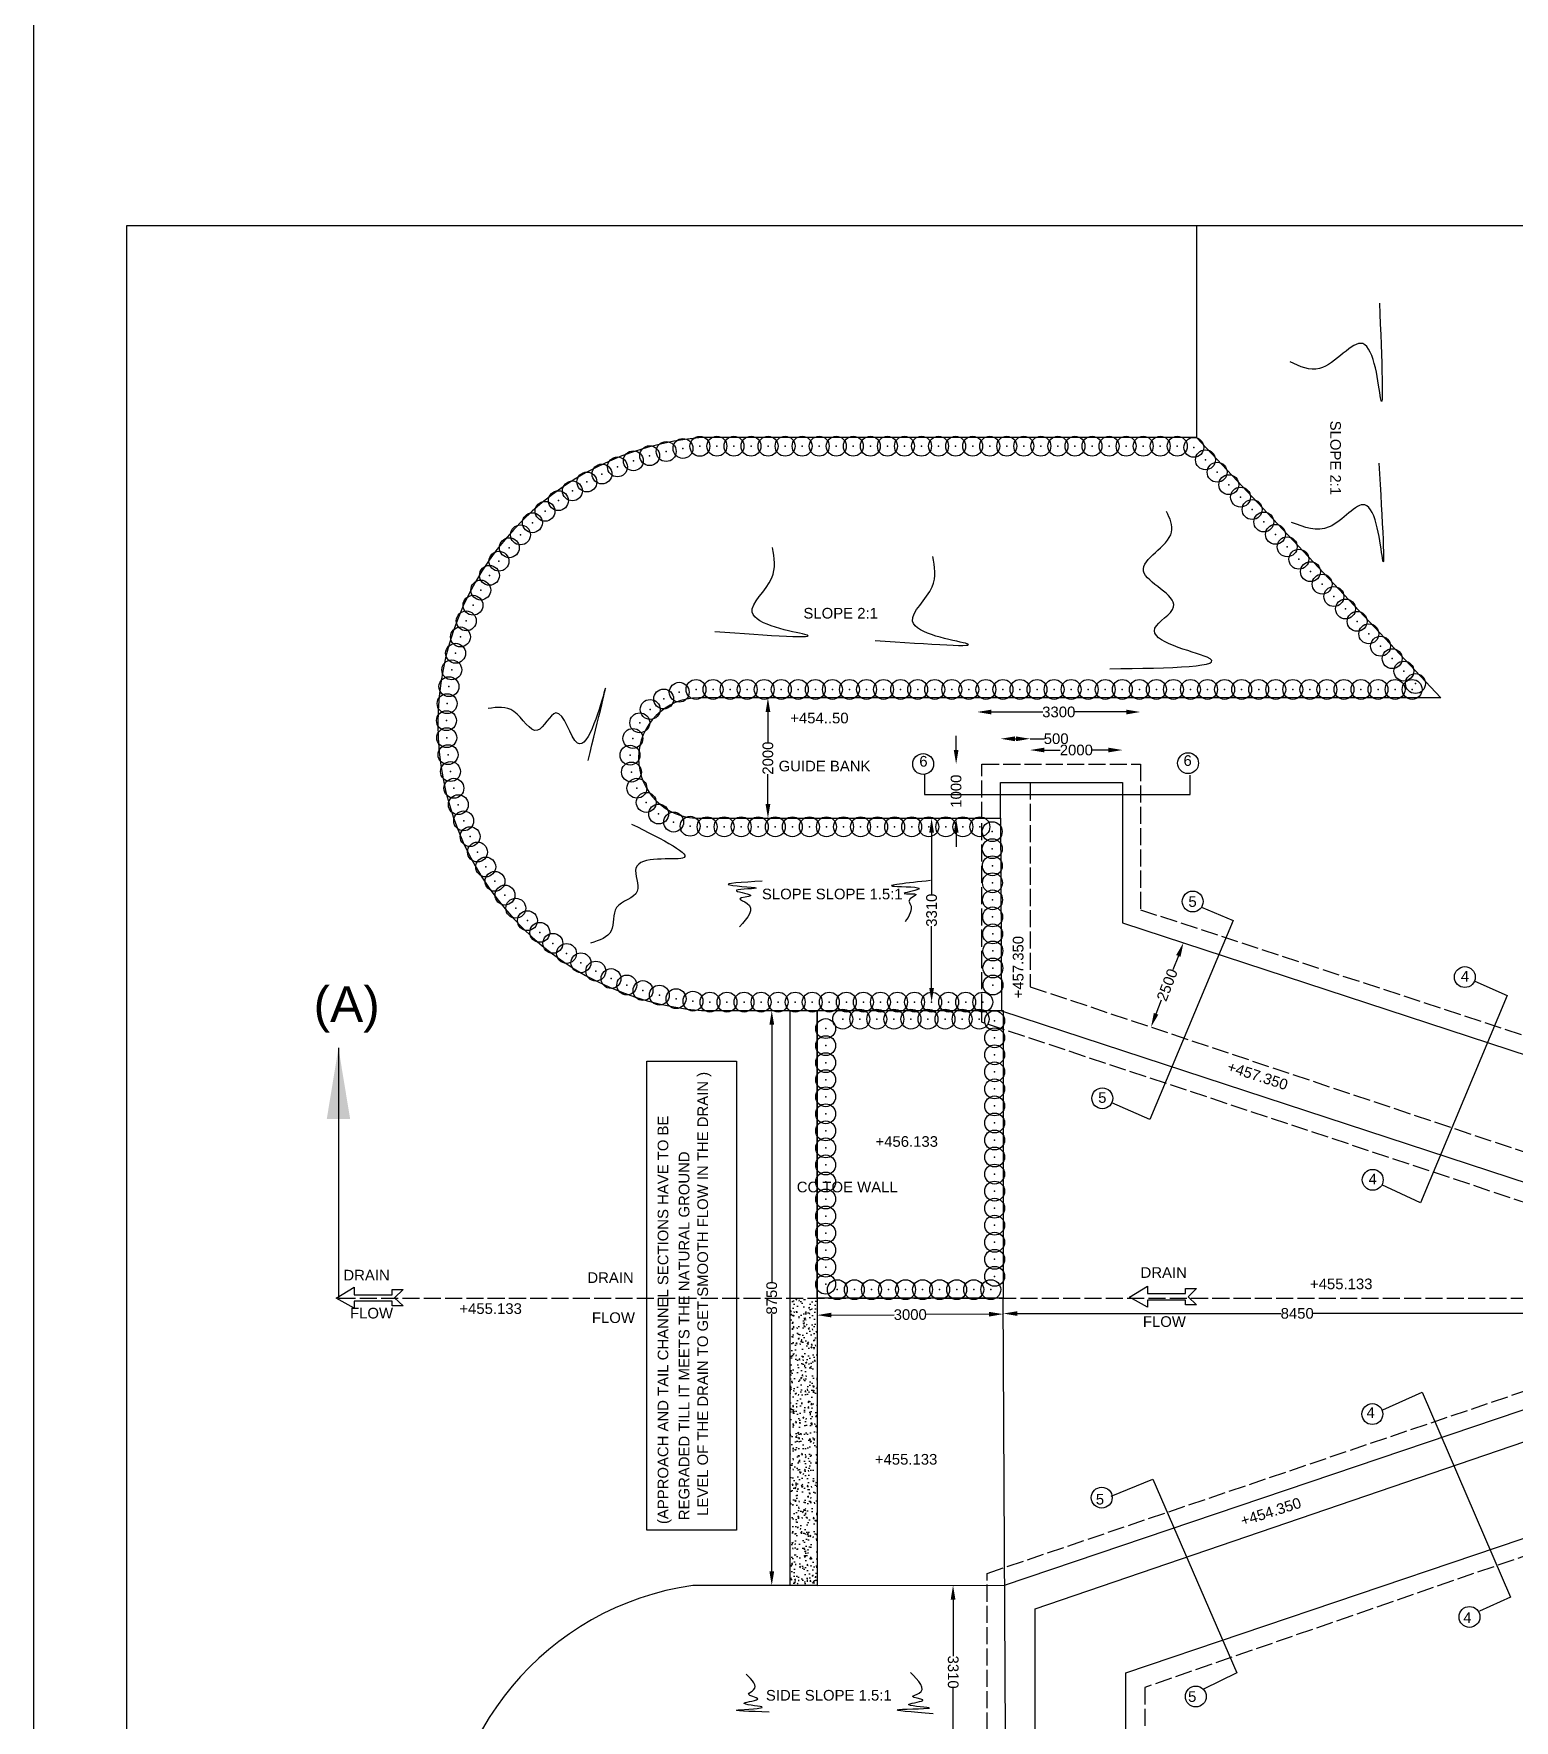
# Model space of a CAD drawing. Header units: millimetres. Extents: x -53212789 to -53204060, y 22133379 to 22139062.
# Drawn here: x -53212789 to -53210705, y 22134580 to 22136955 of the extents above; entities that cross this region are included whole.
import ezdxf

# ---------------------------------------------------------------- set-up
doc = ezdxf.new("R2010")
doc.units = ezdxf.units.MM
doc.header["$MEASUREMENT"] = 0
doc.header["$PDMODE"] = 32
doc.header["$PDSIZE"] = 28
doc.linetypes.add('ACAD_ISO02W100', pattern=[15, 12, -3])
doc.layers.add('DRAWING', color=2, linetype='Continuous')
doc.layers.add('TEXT', color=7, linetype='Continuous')
doc.styles.get("Standard").update_dxf_attribs({"font": 'arial.ttf', "height": 15})
doc.dimstyles.get("Standard").update_dxf_attribs({"dimtxt": 20, "dimasz": 20, "dimexe": 0.18, "dimexo": 0.0625, "dimgap": 0.09, "dimtad": 0, "dimdec": 0, "dimzin": 0, "dimdsep": 46, "dimtxsty": 'Standard', "dimcen": 0.09, "dimse1": 1, "dimse2": 1, "dimadec": 0, "dimazin": 0, "dimtfac": 1, "dimtdec": 0, "dimtofl": 0, "dimtmove": 0, "dimatfit": 3, "dimfxl": 1, "dimtolj": 1, "dimtzin": 0, "dimarcsym": 0})

# ---------------------------------------------------------------- blocks, each defined once
blk = doc.blocks.new('*D84')
at = {"layer": 'Defpoints', "color": 0, "transparency": 16777216}
for p in [(-53211520, 22135850), (-53211525.2, 22135591.2), (-53211525.2, 22135591.2)]:
    blk.add_point(p, dxfattribs=at)
at = {"layer": 'TEXT', "color": 0, "lineweight": -2, "transparency": 16777216}
for p, q in [((-53211525.2, 22135830), (-53211525.2, 22135743.1)), ((-53211525.2, 22135611.2), (-53211525.2, 22135698.2))]:
    blk.add_line(p, q, dxfattribs=at)
at = {"layer": 'TEXT', "color": 0, "transparency": 16777216}
for points in [[(-53211528.5, 22135830), (-53211521.9, 22135830), (-53211525.2, 22135850)], [(-53211528.5, 22135611.2), (-53211521.9, 22135611.2), (-53211525.2, 22135591.2)]]:
    blk.add_solid(points, dxfattribs=at)
at = {"layer": 'TEXT', "color": 0, "transparency": 16777216, "insert": (-53211525.2, 22135720.6), "char_height": 15, "attachment_point": 5, "rotation": 90}
blk.add_mtext('\\A1;3310', dxfattribs=at)
blk = doc.blocks.new('*D85')
at = {"layer": 'Defpoints', "color": 0, "transparency": 16777216}
for p in [(-53211490.7, 22135926.3), (-53211454.3, 22135926.3), (-53211454.3, 22135850)]:
    blk.add_point(p, dxfattribs=at)
at = {"layer": 'TEXT', "color": 0, "lineweight": -2, "transparency": 16777216}
for p, q in [((-53211490.7, 22135946.3), (-53211490.7, 22135966.3)), ((-53211490.7, 22135830), (-53211490.7, 22135810))]:
    blk.add_line(p, q, dxfattribs=at)
at = {"layer": 'TEXT', "color": 0, "transparency": 16777216}
for points in [[(-53211494, 22135946.3), (-53211487.3, 22135946.3), (-53211490.7, 22135926.3)], [(-53211494, 22135830), (-53211487.3, 22135830), (-53211490.7, 22135850)]]:
    blk.add_solid(points, dxfattribs=at)
at = {"layer": 'TEXT', "color": 0, "transparency": 16777216, "insert": (-53211490.7, 22135888.2), "char_height": 15, "attachment_point": 5, "rotation": 90}
blk.add_mtext('\\A1;1000', dxfattribs=at)
blk = doc.blocks.new('*D86')
at = {"layer": 'Defpoints', "color": 0, "transparency": 16777216}
for p in [(-53211386.5, 22135962), (-53211428, 22135900.5), (-53211386.5, 22135900.5)]:
    blk.add_point(p, dxfattribs=at)
at = {"layer": 'TEXT', "color": 0, "lineweight": -2, "transparency": 16777216}
for p, q in [((-53211408, 22135962), (-53211406.5, 22135962)), ((-53211386.5, 22135962), (-53211366.5, 22135962))]:
    blk.add_line(p, q, dxfattribs=at)
at = {"layer": 'TEXT', "color": 0, "transparency": 16777216}
for points in [[(-53211408, 22135965.3), (-53211408, 22135958.6), (-53211428, 22135962)], [(-53211406.5, 22135965.3), (-53211406.5, 22135958.6), (-53211386.5, 22135962)]]:
    blk.add_solid(points, dxfattribs=at)
at = {"layer": 'TEXT', "color": 0, "transparency": 16777216, "insert": (-53211349.9, 22135962), "char_height": 15, "attachment_point": 5}
blk.add_mtext('\\A1;500', dxfattribs=at)
blk = doc.blocks.new('*D87')
at = {"layer": 'Defpoints', "color": 0, "transparency": 16777216}
for p in [(-53211231.3, 22135999.7), (-53211461.1, 22135924.3), (-53211231.3, 22135926.3)]:
    blk.add_point(p, dxfattribs=at)
at = {"layer": 'TEXT', "color": 0, "lineweight": -2, "transparency": 16777216}
for p, q in [((-53211441.1, 22135999.7), (-53211368.7, 22135999.7)), ((-53211251.3, 22135999.7), (-53211323.7, 22135999.7))]:
    blk.add_line(p, q, dxfattribs=at)
at = {"layer": 'TEXT', "color": 0, "transparency": 16777216}
for points in [[(-53211441.1, 22136003), (-53211441.1, 22135996.3), (-53211461.1, 22135999.7)], [(-53211251.3, 22136003), (-53211251.3, 22135996.3), (-53211231.3, 22135999.7)]]:
    blk.add_solid(points, dxfattribs=at)
at = {"layer": 'TEXT', "color": 0, "transparency": 16777216, "insert": (-53211346.2, 22135999.7), "char_height": 15, "attachment_point": 5}
blk.add_mtext('\\A1;3300', dxfattribs=at)
blk = doc.blocks.new('*D88')
at = {"layer": 'Defpoints', "color": 0, "transparency": 16777216}
for p in [(-53211256.5, 22135946.1), (-53211386.5, 22135900.5), (-53211256.5, 22135900.5)]:
    blk.add_point(p, dxfattribs=at)
at = {"layer": 'TEXT', "color": 0, "lineweight": -2, "transparency": 16777216}
for p, q in [((-53211366.5, 22135946.1), (-53211344.1, 22135946.1)), ((-53211276.5, 22135946.1), (-53211298.9, 22135946.1))]:
    blk.add_line(p, q, dxfattribs=at)
at = {"layer": 'TEXT', "color": 0, "transparency": 16777216}
for points in [[(-53211366.5, 22135949.5), (-53211366.5, 22135942.8), (-53211386.5, 22135946.1)], [(-53211276.5, 22135949.5), (-53211276.5, 22135942.8), (-53211256.5, 22135946.1)]]:
    blk.add_solid(points, dxfattribs=at)
at = {"layer": 'TEXT', "color": 0, "transparency": 16777216, "insert": (-53211321.5, 22135946.1), "char_height": 15, "attachment_point": 5}
blk.add_mtext('\\A1;2000', dxfattribs=at)
blk = doc.blocks.new('*D89')
at = {"layer": 'Defpoints', "color": 0, "transparency": 16777216}
for p in [(-53211170.7, 22135674.8), (-53211170.7, 22135674.8), (-53211216.4, 22135556)]:
    blk.add_point(p, dxfattribs=at)
at = {"layer": 'TEXT', "color": 0, "lineweight": -2, "transparency": 16777216}
for p, q in [((-53211177.9, 22135656.2), (-53211185.5, 22135636.5)), ((-53211209.3, 22135574.7), (-53211201.7, 22135594.3))]:
    blk.add_line(p, q, dxfattribs=at)
at = {"layer": 'TEXT', "color": 0, "transparency": 16777216}
for points in [[(-53211181, 22135657.4), (-53211174.8, 22135655), (-53211170.7, 22135674.8)], [(-53211212.4, 22135575.9), (-53211206.1, 22135573.5), (-53211216.4, 22135556)]]:
    blk.add_solid(points, dxfattribs=at)
at = {"layer": 'TEXT', "color": 0, "transparency": 16777216, "insert": (-53211193.6, 22135615.4), "char_height": 15, "attachment_point": 5, "rotation": 68.9494}
blk.add_mtext('\\A1;2500', dxfattribs=at)
blk = doc.blocks.new('*D139')
at = {"layer": 'Defpoints', "color": 0, "transparency": 16777216}
for p in [(-53211505, 22134769.9), (-53211495, 22134769.9), (-53211504.7, 22134525.6)]:
    blk.add_point(p, dxfattribs=at)
at = {"layer": 'TEXT', "color": 0, "lineweight": -2, "transparency": 16777216}
for p, q in [((-53211495, 22134749.9), (-53211494.9, 22134670.2)), ((-53211494.8, 22134545.6), (-53211494.9, 22134625.3))]:
    blk.add_line(p, q, dxfattribs=at)
at = {"layer": 'TEXT', "color": 0, "transparency": 16777216}
for points in [[(-53211491.7, 22134749.9), (-53211498.3, 22134749.9), (-53211495, 22134769.9)], [(-53211491.4, 22134545.6), (-53211498.1, 22134545.6), (-53211494.7, 22134525.6)]]:
    blk.add_solid(points, dxfattribs=at)
at = {"layer": 'TEXT', "color": 0, "transparency": 16777216, "insert": (-53211494.9, 22134647.7), "char_height": 15, "attachment_point": 5, "rotation": 270.0701}
blk.add_mtext('\\A1;3310', dxfattribs=at)
blk = doc.blocks.new('*D140')
at = {"layer": 'Defpoints', "color": 0, "transparency": 16777216}
for p in [(-53211686.3, 22135151.1), (-53211424.4, 22135152.6), (-53211424.4, 22135151.8)]:
    blk.add_point(p, dxfattribs=at)
at = {"layer": 'TEXT', "color": 0, "lineweight": -2, "transparency": 16777216}
for p, q in [((-53211666.3, 22135150.5), (-53211577.8, 22135151)), ((-53211444.4, 22135151.7), (-53211532.9, 22135151.2))]:
    blk.add_line(p, q, dxfattribs=at)
at = {"layer": 'TEXT', "color": 0, "transparency": 16777216}
for points in [[(-53211666.3, 22135153.8), (-53211666.3, 22135147.2), (-53211686.3, 22135150.4)], [(-53211444.4, 22135155), (-53211444.4, 22135148.4), (-53211424.4, 22135151.8)]]:
    blk.add_solid(points, dxfattribs=at)
at = {"layer": 'TEXT', "color": 0, "transparency": 16777216, "insert": (-53211555.3, 22135151.1), "char_height": 15, "attachment_point": 5, "rotation": 0.3159}
blk.add_mtext('\\A1;3000', dxfattribs=at)
blk = doc.blocks.new('*D141')
at = {"layer": 'Defpoints', "color": 0, "transparency": 16777216}
for p in [(-53211424.4, 22135151.8), (-53210596.9, 22135152.9), (-53210596.9, 22135152.2)]:
    blk.add_point(p, dxfattribs=at)
at = {"layer": 'TEXT', "color": 0, "lineweight": -2, "transparency": 16777216}
for p, q in [((-53211404.4, 22135152.6), (-53211033.1, 22135152.8)), ((-53210616.9, 22135152.9), (-53210988.2, 22135152.8))]:
    blk.add_line(p, q, dxfattribs=at)
at = {"layer": 'TEXT', "color": 0, "transparency": 16777216}
for points in [[(-53211404.4, 22135155.9), (-53211404.4, 22135149.3), (-53211424.4, 22135152.6)], [(-53210616.9, 22135156.3), (-53210616.9, 22135149.6), (-53210596.9, 22135152.9)]]:
    blk.add_solid(points, dxfattribs=at)
at = {"layer": 'TEXT', "color": 0, "transparency": 16777216, "insert": (-53211010.6, 22135152.8), "char_height": 15, "attachment_point": 5, "rotation": 0.0246}
blk.add_mtext('\\A1;8450', dxfattribs=at)
blk = doc.blocks.new('*D142')
at = {"layer": 'Defpoints', "color": 0, "transparency": 16777216}
for p in [(-53211753, 22135579.2), (-53211750.2, 22135579.2), (-53211753, 22134769.7)]:
    blk.add_point(p, dxfattribs=at)
at = {"layer": 'TEXT', "color": 0, "lineweight": -2, "transparency": 16777216}
for p, q in [((-53211750.2, 22135559.2), (-53211750.2, 22135196.9)), ((-53211750.2, 22134789.7), (-53211750.2, 22135152))]:
    blk.add_line(p, q, dxfattribs=at)
at = {"layer": 'TEXT', "color": 0, "transparency": 16777216}
for points in [[(-53211753.5, 22135559.2), (-53211746.8, 22135559.2), (-53211750.2, 22135579.2)], [(-53211753.5, 22134789.7), (-53211746.8, 22134789.7), (-53211750.2, 22134769.7)]]:
    blk.add_solid(points, dxfattribs=at)
at = {"layer": 'TEXT', "color": 0, "transparency": 16777216, "insert": (-53211750.2, 22135174.5), "char_height": 15, "attachment_point": 5, "rotation": 90}
blk.add_mtext('\\A1;8750', dxfattribs=at)
blk = doc.blocks.new('*D143')
at = {"layer": 'Defpoints', "color": 0, "transparency": 16777216}
for p in [(-53211755.8, 22136019.5), (-53211755.6, 22136019.5), (-53211755.8, 22135850)]:
    blk.add_point(p, dxfattribs=at)
at = {"layer": 'TEXT', "color": 0, "lineweight": -2, "transparency": 16777216}
for p, q in [((-53211755.6, 22135999.5), (-53211755.6, 22135957.3)), ((-53211755.6, 22135870), (-53211755.6, 22135912.2))]:
    blk.add_line(p, q, dxfattribs=at)
at = {"layer": 'TEXT', "color": 0, "transparency": 16777216}
for points in [[(-53211758.9, 22135999.5), (-53211752.2, 22135999.5), (-53211755.6, 22136019.5)], [(-53211758.9, 22135870), (-53211752.2, 22135870), (-53211755.6, 22135850)]]:
    blk.add_solid(points, dxfattribs=at)
at = {"layer": 'TEXT', "color": 0, "transparency": 16777216, "insert": (-53211755.6, 22135934.7), "char_height": 15, "attachment_point": 5, "rotation": 90}
blk.add_mtext('\\A1;2000', dxfattribs=at)

msp = doc.modelspace()

# ---------------------------------------------------------------- hatches: boundary and pattern name
at = {"layer": 'DRAWING'}
h = msp.add_hatch(dxfattribs=at)
h.set_pattern_fill('AR-CONC', color=0, scale=3, style=0)
h.set_pattern_definition([(50, (0, 0), (21.517805478, -1.8825640495), [2.25, -24.75]), (355, (0, 0), (-4.162540008, 22.565764011), [1.8, -19.8]), (100.4514, (1.793, -0.157), (17.3552814514, 20.683186262), [1.9122057, -21.03426336]), (46.1842, (0, 6), (32.017231459, -4.96557043), [3.375, -37.125]), (96.6356, (2.668, 5.586), (28.039881166, 29.223536127), [2.86830864, -31.55139]), (351.1842, (0, 6), (28.039858354, 29.223558028), [2.7, -29.7]), (21, (3, 4.5), (17.9072115636, -12.07856672), [2.25, -24.75]), (326, (3, 4.5), (7.299459958, 21.754501351), [1.8, -19.8]), (71.4514, (4.492, 3.493), (25.2066788574, 9.675914901), [1.9122057, -21.03426336]), (37.5, (0, 0), (0.3647956595, 9.9868156149), [0, -19.56, 0, -20.1, 0, -19.875]), (7.5, (0, 0), (7.8920861233, 11.8323513565), [0, -11.46, 0, -19.11, 0, -7.575]), (327.5, (-6.69, 0), (16.0146730852, -0.676646152), [0, -7.5, 0, -23.4, 0, -31.05]), (317.5, (-9.69, 0), (17.4955850803, 3.00314947), [0, -9.75, 0, -15.54, 0, -22.05])])
h.paths.add_polyline_path([(-53211686.3, 22135174.3), (-53211724.5, 22135174.3), (-53211724.5, 22134769.7), (-53211686.3, 22134769.7)])

# ---------------------------------------------------------------- linework, layer by layer
at = {"layer": 'DRAWING', "color": 0}
for points in [[(-53205737.5, 22136684.5), (-53212658.5, 22136684.5), (-53212658.5, 22133673.5), (-53205737.5, 22133673.5)], [(-53211686.3, 22135579.2), (-53211424.5, 22135579.2), (-53211424.5, 22135174.3), (-53211686.3, 22135174.3)], [(-53211925.9, 22135507.8), (-53211799.9, 22135507.8), (-53211799.9, 22134847.7), (-53211925.9, 22134847.7)]]:
    msp.add_lwpolyline(points, close=True, dxfattribs=at)
for points in [[(-53211435.9, 22135850), (-53211428, 22135850), (-53211428, 22135900.5), (-53211256.5, 22135900.5), (-53211256.5, 22135703), (-53210597, 22135486.5), (-53210597, 22135584.5), (-53210631, 22136312.5), (-53210631, 22136684.5)], [(-53211152.5, 22136684.5), (-53211152.5, 22136401.8)], [(-53211535, 22135911.5), (-53211535, 22135883.4), (-53211161.3, 22135883.4), (-53211161.3, 22135910.6)], [(-53211428, 22135850), (-53211426.6, 22135578.8)], [(-53211145.4, 22135724.8), (-53211100.5, 22135706.1), (-53211217.8, 22135425.7), (-53211271.5, 22135449.5)], [(-53210760.6, 22135620.6), (-53210715.1, 22135600.5), (-53210837.2, 22135308.5), (-53210891.4, 22135333.8)], [(-53211724.5, 22134769.7), (-53211724.5, 22135579.2)], [(-53211686.3, 22135579.2), (-53211686.3, 22134769.7), (-53211422.5, 22134770)], [(-53211428, 22135579.2), (-53210596.9, 22135306.6), (-53209762, 22135306.6)], [(-53211422.5, 22134770), (-53210596.8, 22135049.4), (-53210152.6, 22135049.4)], [(-53210890.1, 22135016.9), (-53210834.5, 22135041.8), (-53210710.6, 22134753.2), (-53210754.1, 22134733.4)], [(-53211379.4, 22134472.6), (-53211379.4, 22134736.7), (-53210596.8, 22135004.6)], [(-53211272.4, 22134895.4), (-53211213.8, 22134919.4), (-53211095.5, 22134646.7), (-53211142.4, 22134623.7)]]:
    msp.add_lwpolyline(points, dxfattribs=at)
for points in [[(-53211152.5, 22136401.8), (-53211152.5, 22136386), (-53210808.5, 22136019.5), (-53211853, 22136019.5, 1), (-53211853, 22135850), (-53211435.9, 22135850)], [(-53211152.5, 22136386), (-53211849.3, 22136386, 0.919285), (-53211849.3, 22135579.2), (-53211428, 22135579.2)], [(-53211686.3, 22134769.7), (-53211861.4, 22134769.7, 0.900622), (-53211831, 22133962.4), (-53211142, 22133962.4), (-53210801.8, 22134358.6), (-53211864.6, 22134358.6, -0.848374), (-53211864.6, 22134523.7), (-53211421.2, 22134526)]]:
    msp.add_lwpolyline(points, format="xyb", dxfattribs=at)
at = {"layer": 'DRAWING', "color": 0, "linetype": 'ACAD_ISO02W100', "ltscale": 2}
for points in [[(-53211454.3, 22135579.2), (-53211454.3, 22135926.3), (-53211231.3, 22135926.3), (-53211231.3, 22135721.3), (-53210623.3, 22135522.2), (-53210623.3, 22135609.1), (-53210128.5, 22135609.1), (-53210128.5, 22135503), (-53209863.4, 22135503), (-53209863.4, 22135357.2), (-53209762, 22135357.2), (-53209762, 22134997.1), (-53209862.3, 22134997.1), (-53209862.3, 22134853.2), (-53210124.7, 22134853.2), (-53210124.7, 22134747), (-53210620.6, 22134747), (-53210620.6, 22134835.4), (-53211225.1, 22134626.2), (-53211225.1, 22134446.9), (-53211447.1, 22134446.9), (-53211447.1, 22134786.7), (-53210596.8, 22135075.4), (-53210026.8, 22135075.4)], [(-53211386.5, 22135900.5), (-53211386.5, 22135612.9), (-53210596.9, 22135348.8), (-53210151, 22135348.8)], [(-53210026.8, 22135177.8), (-53210026.8, 22135278.2), (-53210596.9, 22135277.9), (-53211454.3, 22135562.7), (-53211454.3, 22135579.2)], [(-53212360.1, 22135174.3), (-53205912.2, 22135174.3)]]:
    msp.add_lwpolyline(points, dxfattribs=at)
at = {"layer": 'DRAWING', "color": 0}
for points in [[(-53210894.8, 22136575.4), (-53210893.2, 22136442.1), (-53210918.4, 22136518.4), (-53210979.4, 22136483.3), (-53211020.6, 22136492.6)], [(-53210895.6, 22136350.1), (-53210890.7, 22136216.6), (-53210915.5, 22136291.4), (-53210965.5, 22136260.3), (-53211018.5, 22136266.6)], [(-53211274.5, 22136060.5), (-53211137.5, 22136076.8), (-53211210.9, 22136117.6), (-53211184.5, 22136147.8), (-53211226.9, 22136198.1), (-53211187.4, 22136253), (-53211194.4, 22136282.2)], [(-53211830.3, 22136112.9), (-53211703.5, 22136108.8), (-53211777.7, 22136140.1), (-53211750.1, 22136188.4), (-53211749.2, 22136231.3)], [(-53211604.5, 22136100.5), (-53211477.7, 22136096.4), (-53211551.9, 22136127.7), (-53211524.3, 22136176), (-53211523.3, 22136218.8)], [(-53212008.6, 22135931.6), (-53211985.4, 22136029.6), (-53212023.7, 22135955.9), (-53212053.9, 22135998.3), (-53212080.1, 22135973.9), (-53212113.2, 22136000.6), (-53212149.2, 22136004.7)], [(-53211947.6, 22135841.9), (-53211875.6, 22135793.8), (-53211941.3, 22135779.9), (-53211939.5, 22135747.4), (-53211968.5, 22135724.2), (-53211976.1, 22135691.7), (-53212005.1, 22135674.2)], [(-53211763.7, 22135761.5), (-53211809.1, 22135756.1), (-53211772.4, 22135751.4), (-53211799.8, 22135747.8), (-53211779.9, 22135741), (-53211795.1, 22135736.7), (-53211784.6, 22135730.2), (-53211795.4, 22135697.4)], [(-53211526.8, 22135762.2), (-53211578, 22135754.3), (-53211543.7, 22135750.3), (-53211563.9, 22135743.9), (-53211547, 22135742.8), (-53211557.1, 22135733.4), (-53211555.3, 22135729.1), (-53211562.5, 22135704.2)], [(-53211754, 22134591.4), (-53211797.7, 22134594.4), (-53211764.2, 22134598.6), (-53211789.1, 22134604.2), (-53211769.8, 22134610.3), (-53211782.8, 22134616.8), (-53211775.7, 22134622.6), (-53211786.3, 22134644.6)], [(-53211523.2, 22134589.1), (-53211571.2, 22134595), (-53211528.9, 22134597.6), (-53211557.1, 22134602.4), (-53211537.6, 22134608.6), (-53211552, 22134613.4), (-53211542.7, 22134617.9), (-53211555.1, 22134647.2)]]:
    msp.add_spline(points, degree=3, dxfattribs=at)
for p in [(-53211922.1, 22136360.6), (-53211898.8, 22136366.5), (-53211875.2, 22136370.8), (-53211851.4, 22136373.8), (-53211827.4, 22136374), (-53211803.4, 22136374), (-53211779.4, 22136374), (-53211755.4, 22136374), (-53211731.4, 22136374), (-53211707.4, 22136374), (-53211683.4, 22136374), (-53211659.4, 22136374), (-53211635.4, 22136374), (-53211611.4, 22136374), (-53211587.4, 22136374), (-53211563.4, 22136374), (-53211539.4, 22136374), (-53211515.4, 22136374), (-53211491.4, 22136374), (-53211467.4, 22136374), (-53211443.4, 22136374), (-53211419.4, 22136374), (-53211395.4, 22136374), (-53211371.4, 22136374), (-53211347.4, 22136374), (-53211323.4, 22136374), (-53211299.4, 22136374), (-53211275.4, 22136374), (-53211251.4, 22136374), (-53211227.4, 22136374), (-53211203.4, 22136374), (-53211179.4, 22136374), (-53211156.1, 22136372.3), (-53211989.2, 22136334.8), (-53211967.4, 22136344.8), (-53211945, 22136353.4), (-53211139.7, 22136354.8), (-53211123.3, 22136337.3), (-53212030.8, 22136311), (-53212010.4, 22136323.6), (-53211106.9, 22136319.8), (-53212050.5, 22136297.3), (-53211090.4, 22136302.3), (-53211074, 22136284.8), (-53212087.1, 22136266.2), (-53212069.3, 22136282.3), (-53211057.6, 22136267.3), (-53212103.9, 22136249.1), (-53211041.2, 22136249.8), (-53212119.6, 22136231), (-53211024.7, 22136232.3), (-53211008.3, 22136214.8), (-53212147.6, 22136192.1), (-53212134.2, 22136212), (-53210991.9, 22136197.3), (-53212159.8, 22136171.4), (-53210975.5, 22136179.8), (-53212170.7, 22136150), (-53210959, 22136162.3), (-53210942.6, 22136144.8), (-53212180.2, 22136128), (-53210926.2, 22136127.3), (-53212188.4, 22136105.4), (-53210909.8, 22136109.8), (-53212195.2, 22136082.4), (-53210893.3, 22136092.3), (-53210876.9, 22136074.8), (-53212200.6, 22136059), (-53210860.5, 22136057.3), (-53212204.6, 22136035.4), (-53211880.4, 22136027.5), (-53211856.8, 22136031.4), (-53211832.8, 22136031.5), (-53211808.8, 22136031.5), (-53211784.8, 22136031.5), (-53211760.8, 22136031.5), (-53211736.8, 22136031.5), (-53211712.8, 22136031.5), (-53211688.8, 22136031.5), (-53211664.8, 22136031.5), (-53211640.8, 22136031.5), (-53211616.8, 22136031.5), (-53211592.8, 22136031.5), (-53211568.8, 22136031.5), (-53211544.8, 22136031.5), (-53211520.8, 22136031.5), (-53211496.8, 22136031.5), (-53211472.8, 22136031.5), (-53211448.8, 22136031.5), (-53211424.8, 22136031.5), (-53211400.8, 22136031.5), (-53211376.8, 22136031.5), (-53211352.8, 22136031.5), (-53211328.8, 22136031.5), (-53211304.8, 22136031.5), (-53211280.8, 22136031.5), (-53211256.8, 22136031.5), (-53211232.8, 22136031.5), (-53211208.8, 22136031.5), (-53211184.8, 22136031.5), (-53211160.8, 22136031.5), (-53211136.8, 22136031.5), (-53211112.8, 22136031.5), (-53211088.8, 22136031.5), (-53211064.8, 22136031.5), (-53211040.8, 22136031.5), (-53211016.8, 22136031.5), (-53210992.8, 22136031.5), (-53210968.8, 22136031.5), (-53210944.8, 22136031.5), (-53210920.8, 22136031.5), (-53210896.8, 22136031.5), (-53210872.8, 22136031.5), (-53210848.8, 22136031.5), (-53210844.1, 22136039.8), (-53212207.1, 22136011.5), (-53211921.3, 22136003.3), (-53211902.3, 22136018), (-53212208.1, 22135987.5), (-53211936, 22135984.5), (-53212207.7, 22135963.5), (-53211945.7, 22135962.5), (-53212205.8, 22135939.6), (-53211949.7, 22135938.9), (-53212202.4, 22135915.8), (-53211947.7, 22135915.1), (-53212197.6, 22135892.3), (-53211940, 22135892.4), (-53212191.4, 22135869.2), (-53211926.9, 22135872.4), (-53212183.8, 22135846.4), (-53211909.4, 22135856.1), (-53211888.3, 22135844.7), (-53211865.1, 22135838.8), (-53211841.2, 22135838), (-53211817.2, 22135838), (-53211793.2, 22135838), (-53211769.2, 22135838), (-53211745.2, 22135838), (-53211721.2, 22135838), (-53211697.2, 22135838), (-53211673.2, 22135838), (-53211649.2, 22135838), (-53211625.2, 22135838), (-53211601.2, 22135838), (-53211577.2, 22135838), (-53211553.2, 22135838), (-53211529.2, 22135838), (-53211505.2, 22135838), (-53211481.2, 22135838), (-53211457.2, 22135838), (-53212174.8, 22135824.2), (-53211439.9, 22135831.2), (-53212164.4, 22135802.5), (-53211439.8, 22135807.2), (-53212152.8, 22135781.5), (-53211439.7, 22135783.2), (-53212139.8, 22135761.3), (-53212125.7, 22135741.9), (-53211439.5, 22135759.2), (-53212110.5, 22135723.4), (-53211439.4, 22135735.2), (-53212094.1, 22135705.9), (-53211439.3, 22135711.2), (-53212076.7, 22135689.4), (-53212058.3, 22135673.9), (-53211439.2, 22135687.2), (-53212039, 22135659.7), (-53212018.8, 22135646.6), (-53211439, 22135663.2), (-53211997.9, 22135634.8), (-53211976.4, 22135624.3), (-53211438.9, 22135639.2), (-53211954.2, 22135615.2), (-53211931.5, 22135607.4), (-53211908.4, 22135601), (-53211884.9, 22135596), (-53211438.8, 22135615.2), (-53211861.1, 22135592.5), (-53211837.2, 22135591.2), (-53211813.2, 22135591.2), (-53211789.2, 22135591.2), (-53211765.2, 22135591.2), (-53211741.2, 22135591.2), (-53211717.2, 22135591.2), (-53211693.2, 22135591.2), (-53211669.2, 22135591.2), (-53211645.2, 22135591.2), (-53211621.2, 22135591.2), (-53211597.2, 22135591.2), (-53211573.2, 22135591.2), (-53211549.2, 22135591.2), (-53211525.2, 22135591.2), (-53211501.2, 22135591.2), (-53211477.2, 22135591.2), (-53211453.2, 22135591.2), (-53211674.3, 22135553.9), (-53211650.3, 22135567.2), (-53211626.3, 22135567.2), (-53211602.3, 22135567.2), (-53211578.3, 22135567.2), (-53211554.3, 22135567.2), (-53211530.3, 22135567.2), (-53211506.3, 22135567.2), (-53211482.3, 22135567.2), (-53211458.3, 22135567.2), (-53211436.5, 22135565), (-53211674.3, 22135529.9), (-53211436.5, 22135541), (-53211674.3, 22135505.9), (-53211436.5, 22135517), (-53211674.3, 22135481.9), (-53211436.5, 22135493), (-53211674.3, 22135457.9), (-53211436.5, 22135469), (-53211674.3, 22135433.9), (-53211436.5, 22135445), (-53211674.3, 22135409.9), (-53211436.5, 22135421), (-53211674.3, 22135385.9), (-53211436.5, 22135397), (-53211674.3, 22135361.9), (-53211436.5, 22135373), (-53211674.3, 22135337.9), (-53211436.5, 22135349), (-53211674.3, 22135313.9), (-53211436.5, 22135325), (-53211674.3, 22135289.9), (-53211436.5, 22135301), (-53211674.3, 22135265.9), (-53211436.5, 22135277), (-53211674.3, 22135241.9), (-53211436.5, 22135253), (-53211674.3, 22135217.9), (-53211436.5, 22135229), (-53211674.3, 22135193.9), (-53211436.5, 22135205), (-53211657.9, 22135186.3), (-53211633.9, 22135186.3), (-53211609.9, 22135186.3), (-53211585.9, 22135186.3), (-53211561.9, 22135186.3), (-53211537.9, 22135186.3), (-53211513.9, 22135186.3), (-53211489.9, 22135186.3), (-53211465.9, 22135186.3), (-53211441.9, 22135186.3)]:
    msp.add_point(p, dxfattribs=at)
at = {"layer": 'TEXT', "color": 0}
msp.add_lwpolyline([(-53204221, 22133378.6), (-53212789, 22133378.6), (-53212789, 22138796), (-53204221, 22138796)], close=True, dxfattribs=at)
for points in [[(-53212338, 22135179.1), (-53212284.7, 22135179.1), (-53212284.7, 22135186.4), (-53212268.9, 22135186.4), (-53212281, 22135174.6), (-53212268.9, 22135163.6), (-53212284.7, 22135163.6), (-53212284.7, 22135170.2), (-53212338, 22135170.2), (-53212338, 22135160.3), (-53212363.5, 22135174.2), (-53212338, 22135189.7), (-53212338, 22135179.1)], [(-53211221.3, 22135180.7), (-53211168, 22135180.7), (-53211168, 22135187.9), (-53211152.2, 22135187.9), (-53211164.3, 22135176.2), (-53211152.2, 22135165.1), (-53211168, 22135165.1), (-53211168, 22135171.7), (-53211221.3, 22135171.7), (-53211221.3, 22135161.8), (-53211246.8, 22135175.7), (-53211221.3, 22135191.2), (-53211221.3, 22135180.7)]]:
    msp.add_lwpolyline(points, dxfattribs=at)
at = {"layer": 'TEXT'}
for points in [[(-53211420.7, 22134472), (-53211424.5, 22135174.3)], [(-53211420.7, 22134472), (-53211251.6, 22134472), (-53211251.6, 22134646.9), (-53210596.7, 22134868.1)]]:
    msp.add_lwpolyline(points, dxfattribs=at)
at = {"layer": 'TEXT', "color": 0}
for centre in [(-53211164.2, 22135927.6), (-53211537.1, 22135926.4), (-53211157.7, 22135732.8), (-53210774.6, 22135626.4), (-53211284.9, 22135455.7), (-53210904.3, 22135340.9), (-53210904.8, 22135011.1), (-53211285.7, 22134893.4), (-53210768.1, 22134725.4), (-53211153.3, 22134613.3)]:
    msp.add_circle(centre, 14.7, dxfattribs=at)

# ---------------------------------------------------------------- texts
for s, rotation, p in [('SLOPE 2:1', 270, (-53210964.1, 22136409.9)), ('+457.350', 90, (-53211395.9, 22135596.4)), ('LEVEL OF THE DRAIN TO GET SMOOTH FLOW IN THE DRAIN )', 90, (-53211839.9, 22134867.8)), ('+457.350', 342.113, (-53211110.4, 22135494)), ('(APPROACH AND TAIL CHANNEL SECTIONS HAVE TO BE ', 90, (-53211895.8, 22134856.2)), ('REGRADED TILL IT MEETS THE NATURAL GROUND ', 90, (-53211866.1, 22134861.7)), ('+454.350', 17.6351, (-53211087.4, 22134853.1))]:
    msp.add_text(s, height=15, rotation=rotation, dxfattribs=at).set_placement(p)
for s, height, p in [('SLOPE 2:1', 15, (-53211705.6, 22136131.3)), ('+454..50', 15, (-53211724.2, 22135983.7)), ('GUIDE BANK ', 15, (-53211740.5, 22135916.1)), ('6', 15, (-53211542.5, 22135922.8)), ('6', 15, (-53211170.6, 22135923.8)), ('SLOPE SLOPE 1.5:1', 15, (-53211764, 22135735.9)), ('5', 15, (-53211163.7, 22135725.3)), ('4', 15, (-53210780.3, 22135620.1)), ('(A)', 50, (-53212395.1, 22135563.3)), ('5', 15, (-53211290.7, 22135449.3)), ('+456.133', 15, (-53211604.2, 22135387.4)), ('4', 15, (-53210910.1, 22135334.6)), ('CC TOE WALL', 15, (-53211715, 22135323.3)), ('DRAIN ', 15, (-53212353.1, 22135199.2)), ('DRAIN ', 15, (-53212009.7, 22135195.7)), ('DRAIN ', 15, (-53211231.1, 22135202.9)), ('+455.133', 15, (-53210992.6, 22135186.9)), ('FLOW', 15, (-53212343.8, 22135145.7)), ('+455.133', 15, (-53212189.9, 22135152.1)), ('FLOW', 15, (-53212003.3, 22135139.3)), ('FLOW ', 15, (-53211227.8, 22135133.8)), ('4', 15, (-53210913, 22135005.7)), ('+455.133', 15, (-53211605.1, 22134939.9)), ('5', 15, (-53211294, 22134883.7)), ('4', 15, (-53210776.8, 22134717.1)), ('SIDE SLOPE 1.5:1', 15, (-53211758.4, 22134607.6)), ('5', 15, (-53211164.2, 22134605.8))]:
    msp.add_text(s, height=height, dxfattribs=at).set_placement(p)

# ---------------------------------------------------------------- dimensions: what is measured, and where the dimension line sits
at = {"layer": 'TEXT'}
dim = msp.add_linear_dim(base=(-53211755.6, 22136019.5), p1=(-53211755.8, 22135850), p2=(-53211755.8, 22136019.5), angle=90, text='2000', dimstyle='Standard', dxfattribs=at)
dim.commit()
dim.dimension.update_dxf_attribs({"geometry": '*D143', "text_midpoint": (-53211755.6, 22135934.7)})
at = {"layer": 'TEXT', "color": 0}
for base, p1, p2, text, picture, middle in [((-53211231.3, 22135999.7), (-53211461.1, 22135924.3), (-53211231.3, 22135926.3), '3300', '*D87', (-53211346.2, 22135999.7)), ((-53211386.5, 22135962), (-53211428, 22135900.5), (-53211386.5, 22135900.5), '500', '*D86', (-53211349.9, 22135962)), ((-53211256.5, 22135946.1), (-53211386.5, 22135900.5), (-53211256.5, 22135900.5), '2000', '*D88', (-53211321.5, 22135946.1))]:
    dim = msp.add_linear_dim(base=base, p1=p1, p2=p2, text=text, dimstyle='Standard', dxfattribs=at)
    dim.commit()
    dim.dimension.update_dxf_attribs({"geometry": picture, "text_midpoint": middle})
for base, p1, p2, text, picture, middle in [((-53211490.7, 22135926.3), (-53211454.3, 22135850), (-53211454.3, 22135926.3), '1000', '*D85', (-53211490.7, 22135888.2)), ((-53211525.2, 22135591.2), (-53211520, 22135850), (-53211525.2, 22135591.2), '3310', '*D84', (-53211525.2, 22135720.6))]:
    dim = msp.add_linear_dim(base=base, p1=p1, p2=p2, angle=90, text=text, dimstyle='Standard', dxfattribs=at)
    dim.commit()
    dim.dimension.update_dxf_attribs({"geometry": picture, "text_midpoint": middle})
dim = msp.add_aligned_dim(p1=(-53211216.4, 22135556), p2=(-53211170.7, 22135674.8), distance=0, text='2500', dimstyle='Standard', dxfattribs=at)
dim.commit()
dim.dimension.update_dxf_attribs({"geometry": '*D89', "text_midpoint": (-53211193.6, 22135615.4)})
at = {"layer": 'TEXT'}
for p1, p2, distance, text, picture, middle in [((-53211753, 22134769.7), (-53211753, 22135579.2), -2.8, '8750', '*D142', (-53211750.2, 22135174.5)), ((-53211686.3, 22135151.1), (-53211424.4, 22135152.6), -0.8, '3000', '*D140', (-53211555.3, 22135151.1)), ((-53211424.4, 22135151.8), (-53210596.9, 22135152.2), 0.8, '8450', '*D141', (-53211010.6, 22135152.8)), ((-53211504.7, 22134525.6), (-53211505, 22134769.9), -10, '3310', '*D139', (-53211494.9, 22134647.7))]:
    dim = msp.add_aligned_dim(p1=p1, p2=p2, distance=distance, text=text, dimstyle='Standard', dxfattribs=at)
    dim.commit()
    dim.dimension.update_dxf_attribs({"geometry": picture, "text_midpoint": middle})

# ---------------------------------------------------------------- leaders
at = {"layer": 'TEXT', "color": 0}
msp.add_leader([(-53212360.1, 22135526.6), (-53212360.1, 22135174.3)], dimstyle='Standard', override={"dimasz": 100, "dimgap": 0.09, "dimtad": 0}, dxfattribs=at)

doc.saveas('drawing.dxf')
